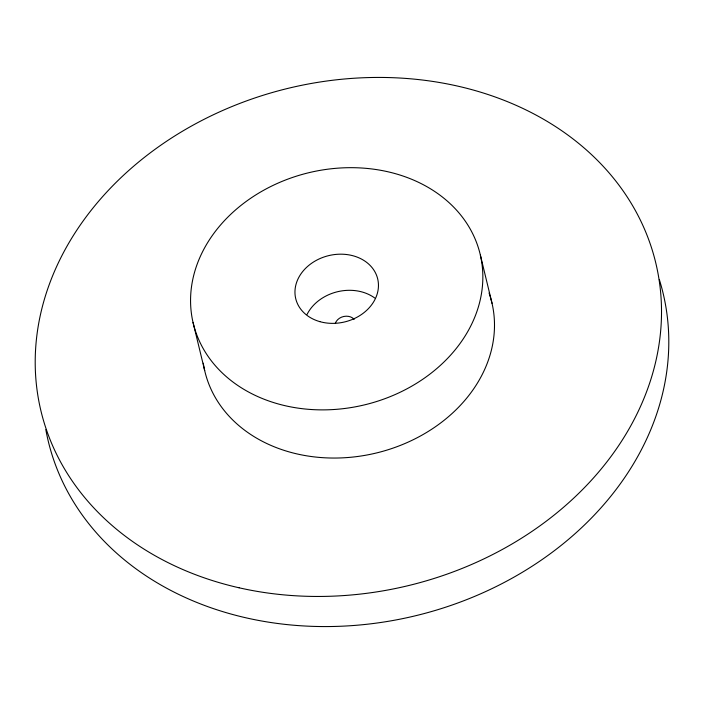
<?xml version="1.0" encoding="UTF-8"?>
<svg xmlns="http://www.w3.org/2000/svg" width="704" height="704" viewBox="0 0 704 704"><rect width="100%" height="100%" fill="white"/><g stroke="black" fill="none" stroke-linecap="round" stroke-linejoin="round"><path stroke-width="1.06" d="M480.374 255.147A147.558 119.372 -13.6 0 1 288.042 406.349A147.558 119.372 -13.6 0 1 241.701 204.838A147.558 119.372 -13.6 0 1 480.374 255.147L492.026 303.318M193.037 322.406L204.688 370.577M659.322 279.541A316.193 255.807 -13.6 0 1 416.759 615.454A316.193 255.807 -13.6 0 1 45.822 429.607M307.085 314.389A42.161 34.109 -13.6 0 1 374.73 297.994M489.051 293.022A147.558 119.372 -13.6 0 1 377.045 452.822A147.558 119.372 -13.6 0 1 203.289 363.202M335.333 323.33A10.622 8.589 -13.6 0 1 343.798 316.466A10.622 8.589 -13.6 0 1 354.165 319.352M239.07 587.787A316.193 255.807 -13.6 0 0 657.158 269.13A316.193 255.807 -13.6 0 0 148.852 153.921A316.193 255.807 -13.6 0 0 239.07 587.787M319.854 321.64A42.161 34.109 -13.6 0 0 378.215 281.714A42.161 34.109 -13.6 0 0 312.048 262.97A42.161 34.109 -13.6 0 0 319.854 321.64"/></g></svg>
